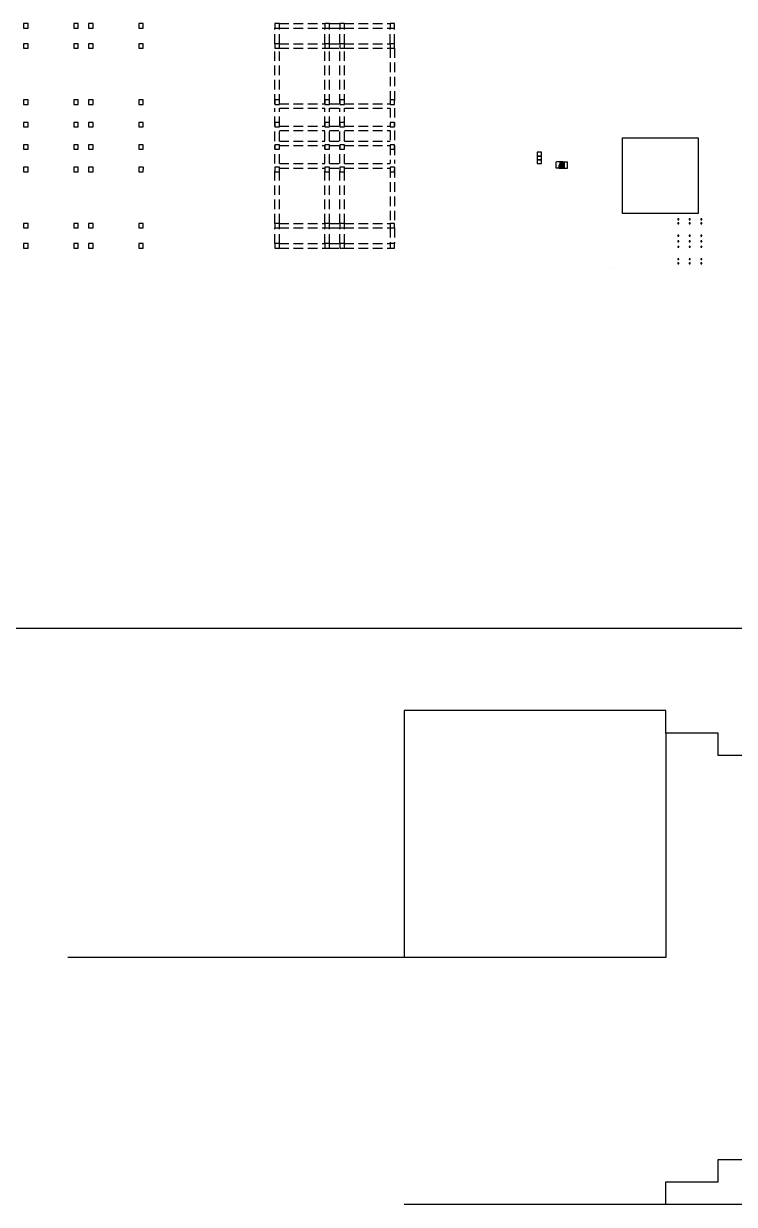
# Model space of a CAD drawing. Header units: millimetres. Extents: x -602 to 362, y 19021 to 19826.
# Drawn here: x -602 to -127, y 19021 to 19810 of the extents above; entities that cross this region are included whole.
import ezdxf

# ---------------------------------------------------------------- set-up
doc = ezdxf.new("R2010")
doc.units = ezdxf.units.MM
doc.linetypes.add('HIDDEN', pattern=[9.525, 6.35, -3.175])
doc.layers.add('Duvar', color=8, linetype='Continuous')
doc.layers.add('SectionCutEdges', color=1, linetype='Continuous')

msp = doc.modelspace()

# ---------------------------------------------------------------- linework, layer by layer
at = {"linetype": 'HIDDEN'}
for p, q in [((-431.31, 19809.85), (-400.81, 19809.85)), ((-387.81, 19809.85), (-357.31, 19809.85)), ((-434.31, 19796.35), (-434.31, 19806.85)), ((-431.31, 19796.35), (-431.31, 19806.85)), ((-431.31, 19806.85), (-400.81, 19806.85)), ((-400.81, 19796.35), (-400.81, 19806.85)), ((-397.81, 19796.35), (-397.81, 19806.85)), ((-390.81, 19796.35), (-390.81, 19806.85)), ((-387.81, 19806.85), (-357.31, 19806.85)), ((-387.81, 19796.35), (-387.81, 19806.85)), ((-357.31, 19796.35), (-357.31, 19806.85)), ((-354.31, 19796.35), (-354.31, 19806.85)), ((-434.31, 19756.35), (-434.31, 19793.35)), ((-431.31, 19796.35), (-400.81, 19796.35)), ((-431.31, 19793.35), (-400.81, 19793.35)), ((-431.31, 19756.35), (-431.31, 19793.35)), ((-400.81, 19756.35), (-400.81, 19793.35)), ((-397.81, 19796.35), (-390.81, 19796.35)), ((-397.81, 19756.35), (-397.81, 19793.35)), ((-397.81, 19793.35), (-390.81, 19793.35)), ((-390.81, 19756.35), (-390.81, 19793.35)), ((-387.81, 19796.35), (-357.31, 19796.35)), ((-387.81, 19793.35), (-357.31, 19793.35)), ((-387.81, 19756.35), (-387.81, 19793.35)), ((-357.31, 19793.35), (-357.31, 19756.35)), ((-354.31, 19793.35), (-354.31, 19756.35)), ((-434.31, 19741.35), (-434.31, 19753.35)), ((-431.31, 19756.35), (-400.81, 19756.35)), ((-431.31, 19741.35), (-431.31, 19753.35)), ((-431.31, 19753.35), (-400.81, 19753.35)), ((-400.81, 19741.35), (-400.81, 19753.35)), ((-397.81, 19756.35), (-390.81, 19756.35)), ((-397.81, 19753.35), (-390.81, 19753.35)), ((-397.81, 19741.35), (-397.81, 19753.35)), ((-390.81, 19741.35), (-390.81, 19753.35)), ((-387.81, 19756.35), (-357.31, 19756.35)), ((-387.81, 19741.35), (-387.81, 19753.35)), ((-387.81, 19753.35), (-357.31, 19753.35)), ((-357.31, 19753.35), (-357.31, 19741.35)), ((-354.31, 19753.35), (-354.31, 19741.35)), ((-434.31, 19731.35), (-434.31, 19738.35)), ((-431.31, 19741.35), (-400.81, 19741.35)), ((-431.31, 19731.35), (-431.31, 19738.35)), ((-431.31, 19738.35), (-400.81, 19738.35)), ((-400.81, 19731.35), (-400.81, 19738.35)), ((-397.81, 19741.35), (-390.81, 19741.35)), ((-397.81, 19738.35), (-390.81, 19738.35)), ((-397.81, 19731.35), (-397.81, 19738.35)), ((-390.81, 19731.35), (-390.81, 19738.35)), ((-387.81, 19741.35), (-357.31, 19741.35)), ((-387.81, 19731.35), (-387.81, 19738.35)), ((-387.81, 19738.35), (-357.31, 19738.35)), ((-357.31, 19738.35), (-357.31, 19731.35)), ((-354.31, 19738.35), (-354.31, 19731.35)), ((-431.31, 19731.35), (-400.81, 19731.35)), ((-397.81, 19731.35), (-390.81, 19731.35)), ((-387.81, 19731.35), (-357.31, 19731.35)), ((-434.31, 19716.35), (-434.31, 19728.35)), ((-431.31, 19716.35), (-431.31, 19728.35)), ((-431.31, 19728.35), (-400.81, 19728.35)), ((-400.81, 19716.35), (-400.81, 19728.35)), ((-397.81, 19728.35), (-390.81, 19728.35)), ((-397.81, 19716.35), (-397.81, 19728.35)), ((-390.81, 19716.35), (-390.81, 19728.35)), ((-387.81, 19716.35), (-387.81, 19728.35)), ((-387.81, 19728.35), (-357.31, 19728.35)), ((-357.31, 19728.35), (-357.31, 19716.35)), ((-354.31, 19728.35), (-354.31, 19716.35)), ((-434.31, 19676.35), (-434.31, 19713.35)), ((-431.31, 19716.35), (-400.81, 19716.35)), ((-431.31, 19676.35), (-431.31, 19713.35)), ((-431.31, 19713.35), (-400.81, 19713.35)), ((-400.81, 19676.35), (-400.81, 19713.35)), ((-397.81, 19716.35), (-390.81, 19716.35)), ((-397.81, 19713.35), (-390.81, 19713.35)), ((-397.81, 19676.35), (-397.81, 19713.35)), ((-390.81, 19676.35), (-390.81, 19713.35)), ((-387.81, 19716.35), (-357.31, 19716.35)), ((-387.81, 19713.35), (-357.31, 19713.35)), ((-387.81, 19676.35), (-387.81, 19713.35)), ((-357.31, 19713.35), (-357.31, 19676.35)), ((-354.31, 19713.35), (-354.31, 19676.35)), ((-431.31, 19676.35), (-400.81, 19676.35)), ((-397.81, 19676.35), (-390.81, 19676.35)), ((-387.81, 19676.35), (-357.31, 19676.35)), ((-434.31, 19662.85), (-434.31, 19673.35)), ((-431.31, 19662.85), (-431.31, 19673.35)), ((-431.31, 19673.35), (-400.81, 19673.35)), ((-400.81, 19662.85), (-400.81, 19673.35)), ((-397.81, 19662.85), (-397.81, 19673.35)), ((-397.81, 19673.35), (-390.81, 19673.35)), ((-390.81, 19662.85), (-390.81, 19673.35)), ((-387.81, 19662.85), (-387.81, 19673.35)), ((-387.81, 19673.35), (-357.31, 19673.35)), ((-357.31, 19673.35), (-357.31, 19662.85)), ((-354.31, 19673.35), (-354.31, 19662.85)), ((-431.31, 19662.85), (-400.81, 19662.85)), ((-431.31, 19659.85), (-400.81, 19659.85)), ((-397.81, 19662.85), (-390.81, 19662.85)), ((-397.81, 19659.85), (-390.81, 19659.85)), ((-387.81, 19662.85), (-357.31, 19662.85)), ((-387.81, 19659.85), (-357.31, 19659.85))]:
    msp.add_line(p, q, dxfattribs=at)
for p, q in [((-397.81, 19809.85), (-390.81, 19809.85)), ((-397.81, 19806.85), (-390.81, 19806.85))]:
    msp.add_line(p, q)
for points in [[(-151.24, 19682.85), (-201.87, 19682.85), (-201.87, 19733.44), (-151.24, 19733.44)], [(-258.98, 19723.85), (-258.98, 19721.35), (-255.98, 19721.35), (-255.98, 19723.85)], [(-258.98, 19721.35), (-258.98, 19718.85), (-255.98, 19718.85), (-255.98, 19721.35)], [(-258.98, 19718.85), (-258.98, 19716.35), (-255.98, 19716.35), (-255.98, 19718.85)]]:
    msp.add_lwpolyline(points, close=True)
at = {"linetype": 'HIDDEN', "ltscale": 0.05}
for points in [[(-244.14, 19713.35), (-246.14, 19713.35), (-246.14, 19717.5)], [(-243.79, 19717.5), (-246.14, 19717.5)], [(-242.04, 19715.5), (-244.14, 19715.5), (-244.14, 19715.35)], [(-243.79, 19717.5), (-243.79, 19715.5)], [(-241.69, 19717.5), (-243.79, 19717.5)], [(-243.44, 19717.5), (-243.44, 19715.5)], [(-243.09, 19717.5), (-243.09, 19715.5)], [(-242.74, 19717.5), (-242.74, 19715.5)], [(-242.39, 19717.5), (-242.39, 19715.5)], [(-242.04, 19717.5), (-242.04, 19715.5)]]:
    msp.add_lwpolyline(points, dxfattribs=at)
for points in [[(-244.14, 19713.35), (-244.14, 19715.35)], [(-240.64, 19715.35), (-244.14, 19715.35)], [(-244.14, 19713.35), (-240.64, 19713.35)], [(-243.79, 19713.35), (-243.79, 19715.35)], [(-243.44, 19713.35), (-243.44, 19715.35)], [(-243.09, 19713.35), (-243.09, 19715.35)], [(-242.74, 19713.35), (-242.74, 19715.35)], [(-242.39, 19713.35), (-242.39, 19715.35)], [(-242.04, 19715.5), (-241.69, 19717.5)], [(-242.04, 19715.5), (-240.64, 19715.5)], [(-242.04, 19713.35), (-242.04, 19715.35)], [(-241.69, 19717.5), (-241.69, 19715.5)], [(-241.69, 19717.5), (-240.64, 19717.5)], [(-241.69, 19713.35), (-241.69, 19715.35)], [(-241.34, 19717.5), (-241.34, 19715.5)], [(-241.34, 19713.35), (-241.34, 19715.35)], [(-240.99, 19717.5), (-240.99, 19715.5)], [(-240.99, 19713.35), (-240.99, 19715.35)], [(-240.64, 19713.35), (-240.64, 19717.5)], [(-240.64, 19713.35), (-238.64, 19713.35), (-238.64, 19717.5)], [(-240.64, 19717.5), (-238.64, 19717.5)]]:
    msp.add_lwpolyline(points)
at = {"layer": 'Duvar'}
for p, q in [((-172.96, 19350.7), (-347.96, 19350.7)), ((-347.96, 19350.7), (-347.96, 19185.7)), ((-172.96, 19185.7), (-572.75, 19185.7)), ((362.04, 19020.7), (-347.96, 19020.7))]:
    msp.add_line(p, q, dxfattribs=at)
msp.add_xline((-172.96, 19405.74), (1, 0), dxfattribs=at)
for points in [[(-172.96, 19350.7), (-331.1, 19350.7)], [(177.04, 19185.7), (177.04, 19200.7), (142.04, 19200.7), (142.04, 19215.7), (107.04, 19215.7), (107.04, 19230.7), (72.04, 19230.7), (72.04, 19245.7), (37.04, 19245.7), (37.04, 19260.7), (2.04, 19260.7), (2.04, 19275.7), (-32.96, 19275.7), (-32.96, 19290.7), (-67.96, 19290.7), (-67.96, 19305.7), (-102.96, 19305.7), (-102.96, 19320.7), (-137.96, 19320.7), (-137.96, 19335.7), (-172.96, 19335.7), (-172.96, 19350.7)], [(-172.96, 19335.7), (-172.96, 19185.7)], [(-172.96, 19020.7), (-172.96, 19035.7), (-137.96, 19035.7), (-137.96, 19050.7), (-102.96, 19050.7), (-102.96, 19065.7), (-67.96, 19065.7), (-67.96, 19080.7), (-32.96, 19080.7), (-32.96, 19095.7), (2.04, 19095.7), (2.04, 19110.7), (37.04, 19110.7), (37.04, 19125.7), (72.04, 19125.7), (72.04, 19140.7), (107.04, 19140.7), (107.04, 19155.7), (142.04, 19155.7), (142.04, 19170.7), (177.04, 19170.7), (177.04, 19185.7), (362.04, 19185.7), (362.04, 19020.7)]]:
    msp.add_lwpolyline(points, dxfattribs=at)
at = {"layer": 'SectionCutEdges'}
for p, q in [((-599.32, 19809.85), (-602.32, 19809.85)), ((-602.32, 19809.85), (-602.32, 19806.85)), ((-599.32, 19806.85), (-599.32, 19809.85)), ((-565.82, 19809.85), (-568.82, 19809.85)), ((-568.82, 19809.85), (-568.82, 19806.85)), ((-565.82, 19806.85), (-565.82, 19809.85)), ((-555.82, 19809.85), (-558.82, 19809.85)), ((-558.82, 19809.85), (-558.82, 19806.85)), ((-555.82, 19806.85), (-555.82, 19809.85)), ((-522.32, 19809.85), (-525.32, 19809.85)), ((-525.32, 19809.85), (-525.32, 19806.85)), ((-522.32, 19806.85), (-522.32, 19809.85)), ((-431.31, 19809.85), (-434.31, 19809.85)), ((-434.31, 19809.85), (-434.31, 19806.85)), ((-431.31, 19806.85), (-431.31, 19809.85)), ((-397.81, 19809.85), (-400.81, 19809.85)), ((-400.81, 19809.85), (-400.81, 19806.85)), ((-397.81, 19806.85), (-397.81, 19809.85)), ((-387.81, 19809.85), (-390.81, 19809.85)), ((-390.81, 19809.85), (-390.81, 19806.85)), ((-387.81, 19806.85), (-387.81, 19809.85)), ((-354.31, 19809.85), (-357.31, 19809.85)), ((-357.31, 19809.85), (-357.31, 19806.85)), ((-354.31, 19806.85), (-354.31, 19809.85)), ((-602.32, 19806.85), (-599.32, 19806.85)), ((-568.82, 19806.85), (-565.82, 19806.85)), ((-558.82, 19806.85), (-555.82, 19806.85)), ((-525.32, 19806.85), (-522.32, 19806.85)), ((-434.31, 19806.85), (-431.31, 19806.85)), ((-400.81, 19806.85), (-397.81, 19806.85)), ((-390.81, 19806.85), (-387.81, 19806.85)), ((-357.31, 19806.85), (-354.31, 19806.85)), ((-602.32, 19796.35), (-602.32, 19793.35)), ((-599.32, 19796.35), (-602.32, 19796.35)), ((-602.32, 19793.35), (-599.32, 19793.35)), ((-599.32, 19793.35), (-599.32, 19796.35)), ((-565.82, 19796.35), (-568.82, 19796.35)), ((-568.82, 19796.35), (-568.82, 19793.35)), ((-568.82, 19793.35), (-565.82, 19793.35)), ((-565.82, 19793.35), (-565.82, 19796.35)), ((-555.82, 19796.35), (-558.82, 19796.35)), ((-558.82, 19796.35), (-558.82, 19793.35)), ((-558.82, 19793.35), (-555.82, 19793.35)), ((-555.82, 19793.35), (-555.82, 19796.35)), ((-522.32, 19796.35), (-525.32, 19796.35)), ((-525.32, 19796.35), (-525.32, 19793.35)), ((-525.32, 19793.35), (-522.32, 19793.35)), ((-522.32, 19793.35), (-522.32, 19796.35)), ((-434.31, 19796.35), (-434.31, 19793.35)), ((-431.31, 19796.35), (-434.31, 19796.35)), ((-434.31, 19793.35), (-431.31, 19793.35)), ((-431.31, 19793.35), (-431.31, 19796.35)), ((-397.81, 19796.35), (-400.81, 19796.35)), ((-400.81, 19796.35), (-400.81, 19793.35)), ((-400.81, 19793.35), (-397.81, 19793.35)), ((-397.81, 19793.35), (-397.81, 19796.35)), ((-387.81, 19796.35), (-390.81, 19796.35)), ((-390.81, 19796.35), (-390.81, 19793.35)), ((-390.81, 19793.35), (-387.81, 19793.35)), ((-387.81, 19793.35), (-387.81, 19796.35)), ((-354.31, 19796.35), (-357.31, 19796.35)), ((-357.31, 19796.35), (-357.31, 19793.35)), ((-357.31, 19793.35), (-354.31, 19793.35)), ((-354.31, 19793.35), (-354.31, 19796.35)), ((-602.32, 19758.85), (-602.32, 19755.85)), ((-599.32, 19758.85), (-602.32, 19758.85)), ((-602.32, 19755.85), (-599.32, 19755.85)), ((-599.32, 19755.85), (-599.32, 19758.85)), ((-565.82, 19758.85), (-568.82, 19758.85)), ((-568.82, 19758.85), (-568.82, 19755.85)), ((-568.82, 19755.85), (-565.82, 19755.85)), ((-565.82, 19755.85), (-565.82, 19758.85)), ((-555.82, 19758.85), (-558.82, 19758.85)), ((-558.82, 19758.85), (-558.82, 19755.85)), ((-558.82, 19755.85), (-555.82, 19755.85)), ((-555.82, 19755.85), (-555.82, 19758.85)), ((-522.32, 19758.85), (-525.32, 19758.85)), ((-525.32, 19758.85), (-525.32, 19755.85)), ((-525.32, 19755.85), (-522.32, 19755.85)), ((-522.32, 19757.35), (-522.32, 19758.85)), ((-522.32, 19755.85), (-522.32, 19757.35)), ((-434.31, 19758.85), (-434.31, 19755.85)), ((-431.31, 19758.85), (-434.31, 19758.85)), ((-434.31, 19755.85), (-431.31, 19755.85)), ((-431.31, 19755.85), (-431.31, 19758.85)), ((-397.81, 19758.85), (-400.81, 19758.85)), ((-400.81, 19758.85), (-400.81, 19755.85)), ((-400.81, 19755.85), (-397.81, 19755.85)), ((-397.81, 19755.85), (-397.81, 19758.85)), ((-387.81, 19758.85), (-390.81, 19758.85)), ((-390.81, 19758.85), (-390.81, 19755.85)), ((-390.81, 19755.85), (-387.81, 19755.85)), ((-387.81, 19755.85), (-387.81, 19758.85)), ((-354.31, 19758.85), (-357.31, 19758.85)), ((-357.31, 19758.85), (-357.31, 19755.85)), ((-357.31, 19755.85), (-354.31, 19755.85)), ((-354.31, 19757.35), (-354.31, 19758.85)), ((-354.31, 19755.85), (-354.31, 19757.35)), ((-602.32, 19743.85), (-602.32, 19740.85)), ((-599.32, 19743.85), (-602.32, 19743.85)), ((-602.32, 19740.85), (-599.32, 19740.85)), ((-599.32, 19740.85), (-599.32, 19743.85)), ((-565.82, 19743.85), (-568.82, 19743.85)), ((-568.82, 19743.85), (-568.82, 19740.85)), ((-568.82, 19740.85), (-565.82, 19740.85)), ((-565.82, 19740.85), (-565.82, 19743.85)), ((-555.82, 19743.85), (-558.82, 19743.85)), ((-558.82, 19743.85), (-558.82, 19740.85)), ((-558.82, 19740.85), (-555.82, 19740.85)), ((-555.82, 19740.85), (-555.82, 19743.85)), ((-522.32, 19743.85), (-525.32, 19743.85)), ((-525.32, 19743.85), (-525.32, 19740.85)), ((-525.32, 19740.85), (-522.32, 19740.85)), ((-522.32, 19740.85), (-522.32, 19743.85)), ((-434.31, 19743.85), (-434.31, 19740.85)), ((-431.31, 19743.85), (-434.31, 19743.85)), ((-434.31, 19740.85), (-431.31, 19740.85)), ((-431.31, 19740.85), (-431.31, 19743.85)), ((-397.81, 19743.85), (-400.81, 19743.85)), ((-400.81, 19743.85), (-400.81, 19740.85)), ((-400.81, 19740.85), (-397.81, 19740.85)), ((-397.81, 19740.85), (-397.81, 19743.85)), ((-387.81, 19743.85), (-390.81, 19743.85)), ((-390.81, 19743.85), (-390.81, 19740.85)), ((-390.81, 19740.85), (-387.81, 19740.85)), ((-387.81, 19740.85), (-387.81, 19743.85)), ((-354.31, 19743.85), (-357.31, 19743.85)), ((-357.31, 19743.85), (-357.31, 19740.85)), ((-357.31, 19740.85), (-354.31, 19740.85)), ((-354.31, 19740.85), (-354.31, 19743.85)), ((-602.32, 19728.85), (-602.32, 19725.85)), ((-599.32, 19728.85), (-602.32, 19728.85)), ((-599.32, 19725.85), (-599.32, 19728.85)), ((-565.82, 19728.85), (-568.82, 19728.85)), ((-568.82, 19728.85), (-568.82, 19725.85)), ((-565.82, 19725.85), (-565.82, 19728.85)), ((-555.82, 19728.85), (-558.82, 19728.85)), ((-558.82, 19728.85), (-558.82, 19725.85)), ((-555.82, 19725.85), (-555.82, 19728.85)), ((-522.32, 19728.85), (-525.32, 19728.85)), ((-525.32, 19728.85), (-525.32, 19725.85)), ((-522.32, 19725.85), (-522.32, 19728.85)), ((-434.31, 19728.85), (-434.31, 19725.85)), ((-431.31, 19728.85), (-434.31, 19728.85)), ((-431.31, 19725.85), (-431.31, 19728.85)), ((-397.81, 19728.85), (-400.81, 19728.85)), ((-400.81, 19728.85), (-400.81, 19725.85)), ((-397.81, 19725.85), (-397.81, 19728.85)), ((-387.81, 19728.85), (-390.81, 19728.85)), ((-390.81, 19728.85), (-390.81, 19725.85)), ((-387.81, 19725.85), (-387.81, 19728.85)), ((-354.31, 19728.85), (-357.31, 19728.85)), ((-357.31, 19728.85), (-357.31, 19725.85)), ((-354.31, 19725.85), (-354.31, 19728.85)), ((-602.32, 19725.85), (-599.32, 19725.85)), ((-568.82, 19725.85), (-565.82, 19725.85)), ((-558.82, 19725.85), (-555.82, 19725.85)), ((-525.32, 19725.85), (-522.32, 19725.85)), ((-434.31, 19725.85), (-431.31, 19725.85)), ((-400.81, 19725.85), (-397.81, 19725.85)), ((-390.81, 19725.85), (-387.81, 19725.85)), ((-357.31, 19725.85), (-354.31, 19725.85)), ((-602.32, 19713.85), (-602.32, 19710.85)), ((-599.32, 19713.85), (-602.32, 19713.85)), ((-599.32, 19710.85), (-599.32, 19713.85)), ((-565.82, 19713.85), (-568.82, 19713.85)), ((-568.82, 19713.85), (-568.82, 19710.85)), ((-565.82, 19710.85), (-565.82, 19713.85)), ((-555.82, 19713.85), (-558.82, 19713.85)), ((-558.82, 19713.85), (-558.82, 19710.85)), ((-555.82, 19710.85), (-555.82, 19713.85)), ((-522.32, 19713.85), (-525.32, 19713.85)), ((-525.32, 19713.85), (-525.32, 19710.85)), ((-522.32, 19713.85), (-522.32, 19712.35)), ((-434.31, 19713.85), (-434.31, 19710.85)), ((-431.31, 19713.85), (-434.31, 19713.85)), ((-431.31, 19710.85), (-431.31, 19713.85)), ((-397.81, 19713.85), (-400.81, 19713.85)), ((-400.81, 19713.85), (-400.81, 19710.85)), ((-397.81, 19710.85), (-397.81, 19713.85)), ((-387.81, 19713.85), (-390.81, 19713.85)), ((-390.81, 19713.85), (-390.81, 19710.85)), ((-387.81, 19710.85), (-387.81, 19713.85)), ((-354.31, 19713.85), (-357.31, 19713.85)), ((-357.31, 19713.85), (-357.31, 19710.85)), ((-354.31, 19713.85), (-354.31, 19712.35)), ((-602.32, 19710.85), (-599.32, 19710.85)), ((-568.82, 19710.85), (-565.82, 19710.85)), ((-558.82, 19710.85), (-555.82, 19710.85)), ((-525.32, 19710.85), (-522.32, 19710.85)), ((-522.32, 19710.85), (-522.32, 19712.35)), ((-434.31, 19710.85), (-431.31, 19710.85)), ((-400.81, 19710.85), (-397.81, 19710.85)), ((-390.81, 19710.85), (-387.81, 19710.85)), ((-357.31, 19710.85), (-354.31, 19710.85)), ((-354.31, 19710.85), (-354.31, 19712.35)), ((-602.32, 19676.35), (-602.32, 19673.35)), ((-599.32, 19676.35), (-602.32, 19676.35)), ((-599.32, 19673.35), (-599.32, 19676.35)), ((-565.82, 19676.35), (-568.82, 19676.35)), ((-568.82, 19676.35), (-568.82, 19673.35)), ((-565.82, 19673.35), (-565.82, 19676.35)), ((-555.82, 19676.35), (-558.82, 19676.35)), ((-558.82, 19676.35), (-558.82, 19673.35)), ((-555.82, 19673.35), (-555.82, 19676.35)), ((-522.32, 19676.35), (-525.32, 19676.35)), ((-525.32, 19676.35), (-525.32, 19673.35)), ((-522.32, 19673.35), (-522.32, 19676.35)), ((-434.31, 19676.35), (-434.31, 19673.35)), ((-431.31, 19676.35), (-434.31, 19676.35)), ((-431.31, 19673.35), (-431.31, 19676.35)), ((-397.81, 19676.35), (-400.81, 19676.35)), ((-400.81, 19676.35), (-400.81, 19673.35)), ((-397.81, 19673.35), (-397.81, 19676.35)), ((-387.81, 19676.35), (-390.81, 19676.35)), ((-390.81, 19676.35), (-390.81, 19673.35)), ((-387.81, 19673.35), (-387.81, 19676.35)), ((-354.31, 19676.35), (-357.31, 19676.35)), ((-357.31, 19676.35), (-357.31, 19673.35)), ((-354.31, 19673.35), (-354.31, 19676.35)), ((-164.3, 19679.39), (-164.9, 19679.39)), ((-164.9, 19679.39), (-164.9, 19678.79)), ((-164.9, 19678.79), (-164.3, 19678.79)), ((-164.3, 19676.69), (-164.9, 19676.69)), ((-164.9, 19676.69), (-164.9, 19676.09)), ((-164.9, 19676.09), (-164.3, 19676.09)), ((-164.3, 19678.79), (-164.3, 19679.39)), ((-164.3, 19676.09), (-164.3, 19676.69)), ((-156.6, 19679.39), (-157.2, 19679.39)), ((-157.2, 19679.39), (-157.2, 19678.79)), ((-157.2, 19678.79), (-156.6, 19678.79)), ((-156.6, 19676.69), (-157.2, 19676.69)), ((-157.2, 19676.69), (-157.2, 19676.09)), ((-157.2, 19676.09), (-156.6, 19676.09)), ((-156.6, 19678.79), (-156.6, 19679.39)), ((-156.6, 19676.09), (-156.6, 19676.69)), ((-148.9, 19679.39), (-149.5, 19679.39)), ((-149.5, 19679.39), (-149.5, 19678.79)), ((-149.5, 19678.79), (-148.9, 19678.79)), ((-148.9, 19676.69), (-149.5, 19676.69)), ((-149.5, 19676.69), (-149.5, 19676.09)), ((-149.5, 19676.09), (-148.9, 19676.09)), ((-148.9, 19678.79), (-148.9, 19679.39)), ((-148.9, 19676.09), (-148.9, 19676.69)), ((-602.32, 19673.35), (-599.32, 19673.35)), ((-568.82, 19673.35), (-565.82, 19673.35)), ((-558.82, 19673.35), (-555.82, 19673.35)), ((-525.32, 19673.35), (-522.32, 19673.35)), ((-434.31, 19673.35), (-431.31, 19673.35)), ((-400.81, 19673.35), (-397.81, 19673.35)), ((-390.81, 19673.35), (-387.81, 19673.35)), ((-357.31, 19673.35), (-354.31, 19673.35)), ((-164.3, 19668.39), (-164.9, 19668.39)), ((-164.9, 19668.39), (-164.9, 19667.79)), ((-164.9, 19667.79), (-164.3, 19667.79)), ((-164.3, 19668.09), (-164.3, 19668.39)), ((-164.3, 19667.79), (-164.3, 19668.09)), ((-156.6, 19668.39), (-157.2, 19668.39)), ((-157.2, 19668.39), (-157.2, 19667.79)), ((-157.2, 19667.79), (-156.6, 19667.79)), ((-156.6, 19668.09), (-156.6, 19668.39)), ((-156.6, 19667.79), (-156.6, 19668.09)), ((-148.9, 19668.39), (-149.5, 19668.39)), ((-149.5, 19668.39), (-149.5, 19667.79)), ((-149.5, 19667.79), (-148.9, 19667.79)), ((-148.9, 19668.09), (-148.9, 19668.39)), ((-148.9, 19667.79), (-148.9, 19668.09)), ((-602.32, 19662.85), (-602.32, 19659.85)), ((-599.32, 19662.85), (-602.32, 19662.85)), ((-602.32, 19659.85), (-599.32, 19659.85)), ((-599.32, 19659.85), (-599.32, 19662.85)), ((-565.82, 19662.85), (-568.82, 19662.85)), ((-568.82, 19662.85), (-568.82, 19659.85)), ((-568.82, 19659.85), (-565.82, 19659.85)), ((-565.82, 19659.85), (-565.82, 19662.85)), ((-555.82, 19662.85), (-558.82, 19662.85)), ((-558.82, 19662.85), (-558.82, 19659.85)), ((-558.82, 19659.85), (-555.82, 19659.85)), ((-555.82, 19659.85), (-555.82, 19662.85)), ((-522.32, 19662.85), (-525.32, 19662.85)), ((-525.32, 19662.85), (-525.32, 19659.85)), ((-525.32, 19659.85), (-522.32, 19659.85)), ((-522.32, 19659.85), (-522.32, 19662.85)), ((-434.31, 19662.85), (-434.31, 19659.85)), ((-431.31, 19662.85), (-434.31, 19662.85)), ((-434.31, 19659.85), (-431.31, 19659.85)), ((-431.31, 19659.85), (-431.31, 19662.85)), ((-397.81, 19662.85), (-400.81, 19662.85)), ((-400.81, 19662.85), (-400.81, 19659.85)), ((-400.81, 19659.85), (-397.81, 19659.85)), ((-397.81, 19659.85), (-397.81, 19662.85)), ((-387.81, 19662.85), (-390.81, 19662.85)), ((-390.81, 19662.85), (-390.81, 19659.85)), ((-390.81, 19659.85), (-387.81, 19659.85)), ((-387.81, 19659.85), (-387.81, 19662.85)), ((-354.31, 19662.85), (-357.31, 19662.85)), ((-357.31, 19662.85), (-357.31, 19659.85)), ((-357.31, 19659.85), (-354.31, 19659.85)), ((-354.31, 19659.85), (-354.31, 19662.85)), ((-164.3, 19664.69), (-164.9, 19664.69)), ((-164.9, 19664.69), (-164.9, 19664.09)), ((-164.9, 19664.09), (-164.3, 19664.09)), ((-164.3, 19660.99), (-164.9, 19660.99)), ((-164.9, 19660.99), (-164.9, 19660.39)), ((-164.9, 19660.39), (-164.3, 19660.39)), ((-164.3, 19664.09), (-164.3, 19664.69)), ((-164.3, 19660.99), (-164.3, 19660.69)), ((-164.3, 19660.39), (-164.3, 19660.69)), ((-156.6, 19664.69), (-157.2, 19664.69)), ((-157.2, 19664.69), (-157.2, 19664.09)), ((-157.2, 19664.09), (-156.6, 19664.09)), ((-156.6, 19660.99), (-157.2, 19660.99)), ((-157.2, 19660.99), (-157.2, 19660.39)), ((-157.2, 19660.39), (-156.6, 19660.39)), ((-156.6, 19664.09), (-156.6, 19664.69)), ((-156.6, 19660.99), (-156.6, 19660.69)), ((-156.6, 19660.39), (-156.6, 19660.69)), ((-148.9, 19664.69), (-149.5, 19664.69)), ((-149.5, 19664.69), (-149.5, 19664.09)), ((-149.5, 19664.09), (-148.9, 19664.09)), ((-148.9, 19660.99), (-149.5, 19660.99)), ((-149.5, 19660.99), (-149.5, 19660.39)), ((-149.5, 19660.39), (-148.9, 19660.39)), ((-148.9, 19664.09), (-148.9, 19664.69)), ((-148.9, 19660.99), (-148.9, 19660.69)), ((-148.9, 19660.39), (-148.9, 19660.69)), ((-164.3, 19652.69), (-164.9, 19652.69)), ((-164.9, 19652.69), (-164.9, 19652.09)), ((-164.9, 19652.09), (-164.3, 19652.09)), ((-164.3, 19649.99), (-164.9, 19649.99)), ((-164.9, 19649.99), (-164.9, 19649.39)), ((-164.3, 19652.09), (-164.3, 19652.69)), ((-164.3, 19649.39), (-164.3, 19649.99)), ((-156.6, 19652.69), (-157.2, 19652.69)), ((-157.2, 19652.69), (-157.2, 19652.09)), ((-157.2, 19652.09), (-156.6, 19652.09)), ((-156.6, 19649.99), (-157.2, 19649.99)), ((-157.2, 19649.99), (-157.2, 19649.39)), ((-156.6, 19652.09), (-156.6, 19652.69)), ((-156.6, 19649.39), (-156.6, 19649.99)), ((-148.9, 19652.69), (-149.5, 19652.69)), ((-149.5, 19652.69), (-149.5, 19652.09)), ((-149.5, 19652.09), (-148.9, 19652.09)), ((-148.9, 19649.99), (-149.5, 19649.99)), ((-149.5, 19649.99), (-149.5, 19649.39)), ((-148.9, 19652.09), (-148.9, 19652.69)), ((-148.9, 19649.39), (-148.9, 19649.99)), ((-207.85, 19646.91), (-207.86, 19646.89)), ((-207.86, 19646.89), (-207.85, 19646.87)), ((-207.85, 19646.93), (-207.85, 19646.91)), ((-164.9, 19649.39), (-164.3, 19649.39)), ((-157.2, 19649.39), (-156.6, 19649.39)), ((-149.5, 19649.39), (-148.9, 19649.39))]:
    msp.add_line(p, q, dxfattribs=at)

doc.saveas('drawing.dxf')
